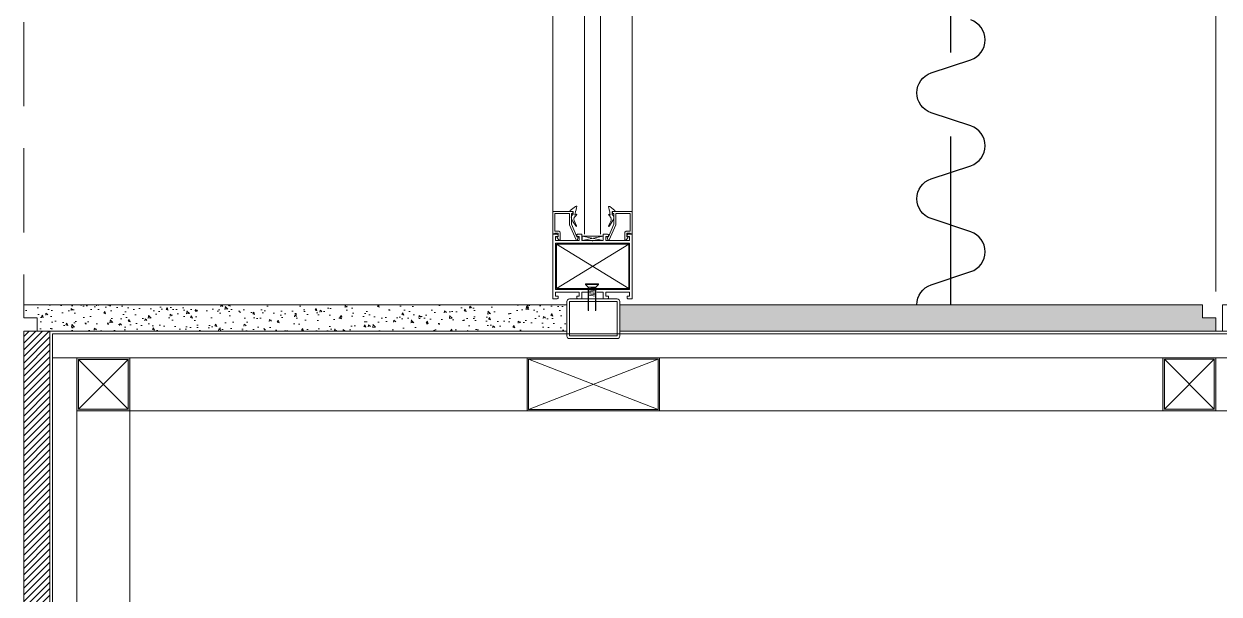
# Model space of a CAD drawing. Header units: centimetres. Extents: x 5488 to 20269, y -31398 to -19684.
# Drawn here: x 17131.7 to 17221.9, y -23980.9 to -23937.8 of the extents above; entities that cross this region are included whole.
import ezdxf

# ---------------------------------------------------------------- set-up
doc = ezdxf.new("R2010")
doc.units = ezdxf.units.CM
doc.linetypes.add('HIDDEN', pattern=[9.525, 6.35, -3.175])
doc.linetypes.add('HIDDENX2', pattern=[19.05, 12.7, -6.35])
doc.layers.add('0-LNS-VLF-PERDE', color=10, linetype='Continuous')
for name, color, linetype, lineweight in [('xxx_Auto_Dograma_Metal', 157, 'Continuous', 0), ('xxx_Auto_Element_Dograma Cam', 140, 'Continuous', 9), ('xxx_Auto_Element_Dograma Metal', 211, 'Continuous', 20), ('xxx_Auto_Kaplama_Ahşap', 34, 'Continuous', 0), ('xxx_Auto_Kaplama_Ahşap Tarama', 16, 'Continuous', 5), ('xxx_Auto_Kaplama_Aluminyum', 133, 'Continuous', 13), ('xxx_Auto_Kaplama_Mermer', 43, 'Continuous', 13), ('xxx_Auto_Kaplama_Siva Sap', 253, 'Continuous', 13), ('xxx_Auto_Kaplama_Tavan Alcipan', 8, 'Continuous', 13), ('xxx_Auto_Konstruksiyon_Metal', 141, 'Continuous', 0), ('xxx_Auto_Merdiven_Merdiven', 163, 'Continuous', 15), ('xxx_Auto_Mobilya_Ahsap', 34, 'Continuous', 20), ('xxx_Auto_Tefris_Silik', 252, 'Continuous', 13)]:
    doc.layers.add(name, color=color, linetype=linetype, lineweight=lineweight)
doc.layers.add('xxx_Auto_Kaplama_Mermer Tarama', color=7, linetype='Continuous', lineweight=0, true_color=0xadadad)
pattern_1 = [(320, (37552.2731, -18058.2614), (-0.15939086, -1.82184669), [0.1905, -2.0955]), (265, (37552.273, -18058.2614), (1.91056845, 0.35243421), [0.1524, -1.67640584]), (10.451445, (37552.2598, -18058.4133), (1.75117752, -1.46941247), [0.16190009, -1.78090245]), (316.1842, (37552.781, -18058.2614), (-0.42042328, -2.7107904), [0.28575, -3.14325]), (6.635558, (37552.746, -18058.4873), (2.47426125, -2.37404134), [0.24285023, -2.67135608]), (261.184151, (37552.781, -18058.2614), (2.47426125, -2.37404134), [0.22859967, -2.51459732]), (291, (37552.6541, -18058.5154), (-1.02265198, -1.51614391), [0.1905, -2.0955]), (236, (37552.654, -18058.5154), (1.84187966, -0.61802028), [0.1524, -1.6764]), (341.451445, (37552.5689, -18058.6418), (0.81922769, -2.1341642), [0.16190009, -1.78089938]), (307.5, (37552.2731, -18058.26144), (0.845550389, -0.030886033), [0, -1.65608, 0, -1.7018, 0, -1.68275]), (277.5, (37552.2731, -18058.2614), (1.00180575, -0.668196625), [0, -0.97028, 0, -1.61798, 0, -0.64135]), (237.5, (37552.2731, -18057.695), (-0.05728744, -1.355905952), [0, -0.635, 0, -1.9812, 0, -2.6289]), (227.5, (37552.2731, -18057.441), (0.25426491, -1.481291814), [0, -0.8255, 0, -1.31572, 0, -1.8669])]

# ---------------------------------------------------------------- blocks, each defined once
blk = doc.blocks.new('A$Cb3d25d0a')
at = {"layer": 'xxx_Auto_Konstruksiyon_Metal', "lineweight": 20}
h = blk.add_hatch(color=256, dxfattribs=at)
h.dxf.hatch_style = 1
h.paths.add_polyline_path([(2, 2), (2, -2), (-2, -2), (-2, 2)])
h.paths.add_polyline_path([(1.883, 1.883), (-1.883, 1.883), (-1.883, -1.883), (1.883, -1.883)], flags=16)
for points in [[(2, -2), (2, 2), (-2, 2), (-2, -2)], [(1.883, -1.883), (1.883, 1.883), (-1.883, 1.883), (-1.883, -1.883)]]:
    blk.add_lwpolyline(points, close=True, dxfattribs=at)
for points in [[(1.883, -1.883), (-1.883, 1.883)], [(1.883, 1.883), (-1.883, -1.883)]]:
    blk.add_lwpolyline(points, dxfattribs=at)
blk = doc.blocks.new('*U64')
at = {"layer": 'xxx_Auto_Konstruksiyon_Metal', "color": 0}
blk.add_blockref('A$Cb3d25d0a', (0, 0), dxfattribs=at)
blk = doc.blocks.new('*U65')
at = {"layer": 'xxx_Auto_Kaplama_Ahşap', "color": 0, "linetype": 'ByBlock', "lineweight": -2, "transparency": 16777216}
blk.add_blockref('*U64', (0, 0), dxfattribs=at)
blk = doc.blocks.new('*U66')
at = {"layer": 'xxx_Auto_Konstruksiyon_Metal', "color": 0}
blk.add_blockref('A$Cb3d25d0a', (0, 0), dxfattribs=at)
blk = doc.blocks.new('*U67')
at = {"layer": 'xxx_Auto_Kaplama_Ahşap', "color": 0, "linetype": 'ByBlock', "lineweight": -2, "transparency": 16777216}
blk.add_blockref('*U66', (0, 0), dxfattribs=at)
blk = doc.blocks.new('2411-X')
for p, q in [((3.1, 19.8), (4.8, 21.6)), ((4.1, 19.2), (3.1, 19.8)), ((4.1, 19.2), (4.1, 16.5)), ((5.6, 16), (5.6, 21.2)), ((17.5, 21.5), (12.5, 10.05)), ((18, 19.2), (14, 9.5)), ((19, 19.2), (18, 19.2)), ((19, 19.2), (18.5, 21.5)), ((1.5, 17), (0, 17)), ((0, 17), (0, 0)), ((1.5, 16.5), (1.5, 17)), ((4.1, 16.5), (1.5, 16.5)), ((1.5, 1.5), (1.5, 15)), ((1.5, 15), (4.6, 15)), ((12.5, 9.5), (12.5, 10.05)), ((12.5, 9.5), (12.5, 1.5)), ((14, 1.5), (14, 9.5)), ((0, 0), (15, 0)), ((12.5, 1.5), (1.5, 1.5)), ((15, 1.5), (14, 1.5)), ((15, 1.5), (15, 0))]:
    blk.add_line(p, q)
for centre, radius, start, end in [((5.1, 21.2), 0.498, 359.47677, 127.39313), ((18, 21.5), 0.5, 0, 180), ((4.6, 16), 1, 270, 0)]:
    blk.add_arc(centre, radius, start, end)
blk = doc.blocks.new('Alm frame 1')
at = {"layer": 'xxx_Auto_Element_Dograma Metal'}
for p, q in [((5460.98, -20303.608), (5457.632, -20298.162)), ((5457.632, -20303.608), (5460.98, -20298.162)), ((5457.719, -20300.675), (5455.939, -20300.675)), ((5457.719, -20300.635), (5455.969, -20300.635)), ((5457.048, -20300.635), (5457.128, -20301.235)), ((5457.149, -20300.635), (5457.229, -20301.235)), ((5457.236, -20300.635), (5457.316, -20301.235)), ((5457.337, -20300.635), (5457.417, -20301.235)), ((5457.438, -20300.635), (5457.518, -20301.235)), ((5457.538, -20300.635), (5457.619, -20301.235)), ((5457.639, -20300.635), (5457.719, -20301.235)), ((5457.919, -20300.435), (5457.719, -20300.635)), ((5457.719, -20301.235), (5457.719, -20300.635)), ((5457.919, -20300.435), (5457.919, -20301.435)), ((5457.919, -20300.435), (5457.969, -20300.435)), ((5457.969, -20300.435), (5457.969, -20301.435)), ((5461.248, -20301.676), (5461.248, -20300.102)), ((5461.248, -20301.676), (5461.584, -20300.102)), ((5461.584, -20301.676), (5461.248, -20300.102)), ((5461.584, -20300.102), (5461.248, -20300.102)), ((5461.584, -20301.676), (5461.584, -20300.102)), ((5457.719, -20301.195), (5455.939, -20301.195)), ((5457.719, -20301.235), (5455.969, -20301.235)), ((5457.919, -20301.435), (5457.719, -20301.235)), ((5457.919, -20301.435), (5457.969, -20301.435)), ((5461.248, -20301.676), (5461.584, -20301.676))]:
    blk.add_line(p, q, dxfattribs=at)
blk.add_lwpolyline([(5457.339, -20301.278), (5457.339, -20301.691), (5456.839, -20301.691), (5456.839, -20301.991, 0.414214), (5456.939, -20302.091), (5457.039, -20302.091), (5457.039, -20301.891), (5457.339, -20301.891), (5457.339, -20303.691), (5457.039, -20303.691), (5457.039, -20303.491), (5456.939, -20303.491, 0.414214), (5456.839, -20303.591), (5456.839, -20303.891), (5459.289, -20303.891), (5461.739, -20303.891), (5461.739, -20303.591, 0.414214), (5461.639, -20303.491), (5461.539, -20303.491), (5461.539, -20303.691), (5461.239, -20303.691), (5461.239, -20301.891), (5461.539, -20301.891), (5461.539, -20302.091), (5461.639, -20302.091, 0.414214), (5461.739, -20301.991), (5461.739, -20301.691), (5461.239, -20301.691), (5461.239, -20300.921), (5461.209, -20300.891), (5461.239, -20300.861), (5461.239, -20300.091), (5461.739, -20300.091), (5461.739, -20299.791, 0.414214), (5461.639, -20299.691), (5461.539, -20299.691), (5461.539, -20299.891), (5461.239, -20299.891), (5461.239, -20298.091), (5461.539, -20298.091), (5461.539, -20298.291), (5461.639, -20298.291, 0.414214), (5461.739, -20298.191), (5461.739, -20297.891), (5459.289, -20297.891), (5456.839, -20297.891), (5456.839, -20298.191, 0.414214), (5456.939, -20298.291), (5457.039, -20298.291), (5457.039, -20298.091), (5457.339, -20298.091), (5457.339, -20299.891), (5457.039, -20299.891), (5457.039, -20299.691), (5456.939, -20299.691, 0.414214), (5456.839, -20299.791), (5456.839, -20300.091), (5457.339, -20300.091), (5457.339, -20300.573)], format="xyb", dxfattribs=at)
blk.add_lwpolyline([(5457.539, -20301.425), (5457.539, -20303.691), (5459.289, -20303.691), (5461.039, -20303.691), (5461.039, -20300.891), (5461.039, -20298.091), (5459.289, -20298.091), (5457.539, -20298.091), (5457.539, -20301.425)], dxfattribs=at)
blk.add_lwpolyline([(5456.839, -20299.032, 0.414214), (5456.639, -20298.832), (5454.039, -20298.832, 0.414214), (5453.839, -20299.032), (5453.839, -20302.632, 0.414214), (5454.039, -20302.832), (5456.639, -20302.832, 0.414214), (5456.839, -20302.632)], format="xyb", close=True, dxfattribs=at)
for points in [[(5460.98, -20298.162), (5457.632, -20298.162), (5457.632, -20303.608), (5460.98, -20303.608)], [(5456.639, -20299.032), (5456.639, -20302.632), (5454.039, -20302.632), (5454.039, -20299.032)], [(5463.094, -20299.3), (5462.994, -20299.28), (5462.834, -20299.32), (5462.674, -20299.4), (5462.344, -20299.62), (5462.304, -20299.66), (5462.324, -20299.68), (5462.344, -20299.68), (5462.754, -20299.49), (5462.854, -20299.48), (5462.974, -20299.51), (5463.024, -20299.56), (5463.074, -20299.59), (5463.114, -20299.64), (5463.154, -20299.67), (5463.204, -20299.69), (5463.224, -20299.67), (5463.204, -20299.64), (5463.174, -20299.61), (5463.164, -20299.58), (5463.174, -20299.56), (5463.284, -20299.58), (5463.424, -20299.6), (5463.564, -20299.64), (5463.724, -20299.67), (5463.774, -20299.69), (5463.804, -20299.69), (5463.824, -20299.67), (5463.824, -20299.64), (5463.804, -20299.6), (5463.504, -20299.2), (5463.444, -20299.2), (5463.444, -20299.42), (5463.224, -20299.42), (5463.124, -20299.33), (5463.114, -20299.32)], [(5463.1, -20302.479), (5463, -20302.499), (5462.84, -20302.459), (5462.68, -20302.379), (5462.35, -20302.159), (5462.31, -20302.119), (5462.33, -20302.099), (5462.35, -20302.099), (5462.76, -20302.289), (5462.86, -20302.299), (5462.98, -20302.269), (5463.03, -20302.219), (5463.08, -20302.189), (5463.12, -20302.139), (5463.16, -20302.109), (5463.21, -20302.089), (5463.23, -20302.109), (5463.21, -20302.139), (5463.18, -20302.169), (5463.17, -20302.199), (5463.18, -20302.219), (5463.29, -20302.199), (5463.43, -20302.179), (5463.57, -20302.139), (5463.73, -20302.109), (5463.78, -20302.089), (5463.81, -20302.089), (5463.83, -20302.109), (5463.83, -20302.139), (5463.81, -20302.179), (5463.51, -20302.579), (5463.45, -20302.579), (5463.45, -20302.359), (5463.23, -20302.359), (5463.13, -20302.449), (5463.12, -20302.459)]]:
    blk.add_lwpolyline(points, close=True, dxfattribs=at)
at = {"layer": 'xxx_Auto_Element_Dograma Metal', "rotation": 90}
for p, xscale, yscale, zscale in [((5463.444, -20297.891, -0.3), -0.1000000000058208, 0.0999999999985448, 0.1000000000000227), ((5463.444, -20303.891, -0.3), 0.1000000000058208, 0.1000000000058208, 0.1000000000058208)]:
    blk.add_blockref('2411-X', p, dxfattribs=dict(at, xscale=xscale, yscale=yscale, zscale=zscale))
blk = doc.blocks.new('4X10 PROFİL')
at = {"layer": 'xxx_Auto_Konstruksiyon_Metal'}
h = blk.add_hatch(color=256, dxfattribs=at)
h.dxf.hatch_style = 1
h.paths.add_polyline_path([(6769.83, -31068.34), (6669.83, -31068.34), (6669.83, -31108.34), (6769.83, -31108.34)])
h.paths.add_polyline_path([(6768.83, -31107.34), (6670.83, -31107.34), (6670.83, -31069.34), (6768.83, -31069.34)], flags=16)
for p, q in [((6670.83, -31069.34), (6768.83, -31107.34)), ((6768.83, -31069.34), (6670.83, -31107.34))]:
    blk.add_line(p, q, dxfattribs=at)
for points in [[(6669.83, -31068.34), (6769.83, -31068.34), (6769.83, -31108.34), (6669.83, -31108.34)], [(6670.83, -31069.34), (6768.83, -31069.34), (6768.83, -31107.34), (6670.83, -31107.34)]]:
    blk.add_lwpolyline(points, close=True, dxfattribs=at)
blk = doc.blocks.new('*U53')
at = {"layer": '0-LNS-VLF-PERDE', "ltscale": 4}
blk.add_lwpolyline([(-167.484, 3.419, 0.322823), (-165.984, 4.5), (-164.984, 7.5, -0.720759), (-161.984, 7.5), (-160.984, 4.5, 0.720759), (-157.984, 4.5), (-156.984, 7.5, -0.322823), (-155.484, 8.581, -0.322823), (-153.984, 7.5), (-152.984, 4.5, 0.720759), (-149.984, 4.5), (-148.984, 7.5, -0.720759), (-145.984, 7.5)], format="xyb", dxfattribs=at)
at = {"layer": '0-LNS-VLF-PERDE', "linetype": 'HIDDENX2'}
blk.add_lwpolyline([(-167.484, 6), (653.954, 6)], dxfattribs=at)

msp = doc.modelspace()

# ---------------------------------------------------------------- hatches: boundary and pattern name
at = {"layer": 'xxx_Auto_Kaplama_Ahşap Tarama'}
h = msp.add_hatch(dxfattribs=at)
h.set_pattern_fill('JIS_WOOD', color=256, scale=0.5)
h.set_pattern_definition([(45, (16864.75733, -21696.3355), (-0.25, 0.25), [])])
h.paths.add_polyline_path([(17131.679, -24009.01), (17133.649, -24009.01), (17133.649, -23961.01), (17131.679, -23961.01)])
at = {"layer": 'xxx_Auto_Kaplama_Mermer Tarama'}
h = msp.add_hatch(dxfattribs=at)
h.set_pattern_fill('AR-CONC', color=241, scale=0.01, angle=-90)
h.set_pattern_definition(pattern_1)
h.paths.add_polyline_path([(17172.679, -23959.01), (17172.679, -23961.007), (17133.649, -23961.008), (17132.679, -23961.009), (17132.679, -23960.01), (17131.679, -23960.01), (17131.679, -23959.01)])
h = msp.add_hatch(dxfattribs=at)
h.set_pattern_fill('AR-CONC', color=241, scale=0.01, angle=-90)
h.set_pattern_definition(pattern_1)
h.paths.add_polyline_path([(17220.679, -23959.01), (17220.679, -23960.01), (17221.679, -23960.01), (17221.679, -23961.006), (17176.679, -23961.007), (17176.679, -23959.01)])

# ---------------------------------------------------------------- linework, layer by layer
at = {"layer": 'xxx_Auto_Dograma_Metal'}
for p, q in [((17171.62, -23859.94, -0.6), (17171.622, -23951.963, -0.3)), ((17177.62, -23859.94, -0.6), (17177.622, -23951.963, -0.3))]:
    msp.add_line(p, q, dxfattribs=at)
at = {"layer": 'xxx_Auto_Element_Dograma Cam'}
for p, q in [((17174.022, -23858.08, -0.3), (17174.022, -23953.673, -0.3)), ((17175.222, -23953.673, -0.3), (17175.222, -23858.08, -0.3))]:
    msp.add_line(p, q, dxfattribs=at)
at = {"layer": 'xxx_Auto_Kaplama_Ahşap'}
msp.add_lwpolyline([(17133.649, -24009.01), (17133.649, -23961.01), (17131.679, -23961.01), (17131.679, -24009.01)], close=True, dxfattribs=at)
at = {"layer": 'xxx_Auto_Kaplama_Mermer'}
for points in [[(17172.679, -23961.01), (17132.679, -23961.01), (17132.679, -23960.01), (17131.679, -23960.01), (17131.679, -23959.01), (17172.679, -23959.01)], [(17176.679, -23961.01), (17221.679, -23961.01), (17221.679, -23960.01), (17220.679, -23960.01), (17220.679, -23959.01), (17176.679, -23959.01)]]:
    msp.add_lwpolyline(points, close=True, dxfattribs=at)
at = {"layer": 'xxx_Auto_Kaplama_Siva Sap'}
msp.add_lwpolyline([(17135.679, -24028.099), (17135.679, -23963.015), (17133.849, -23963.015), (17133.849, -24028.099)], dxfattribs=at)
at = {"layer": 'xxx_Auto_Kaplama_Tavan Alcipan'}
msp.add_lwpolyline([(17133.849, -23961.21), (17342.185, -23961.21), (17342.185, -23963.015), (17133.849, -23963.015)], close=True, dxfattribs=at)
at = {"layer": 'xxx_Auto_Konstruksiyon_Metal'}
msp.add_lwpolyline([(17302.979, -24041.169), (17338.185, -24041.169), (17338.185, -23967.012), (17139.679, -23967.012), (17139.679, -24041.169), (17170.443, -24041.169), (17170.443, -23985.71)], dxfattribs=at)
at = {"layer": 'xxx_Auto_Merdiven_Merdiven'}
msp.add_lwpolyline([(17221.679, -23136.572), (17221.679, -23958.01)], dxfattribs=at)
at = {"layer": 'xxx_Auto_Mobilya_Ahsap'}
msp.add_lwpolyline([(17220.816, -23961.01), (17233.975, -23961.01), (17233.975, -23960.21), (17231.675, -23960.21), (17231.675, -23959.01), (17222.179, -23959.01), (17222.179, -23961.01)], dxfattribs=at)
at = {"layer": 'xxx_Auto_Tefris_Silik', "linetype": 'HIDDEN'}
msp.add_lwpolyline([(17131.679, -23137.572), (17131.679, -23959.01)], dxfattribs=at)

# ---------------------------------------------------------------- block references
at = {"xscale": -1, "rotation": 270}
msp.add_blockref('*U53', (17195.68, -23791.526), dxfattribs=at)
at = {"layer": 'xxx_Auto_Kaplama_Ahşap', "xscale": -1, "rotation": 180}
for name in ['*U65', '*U67']:
    msp.add_blockref(name, (17219.679, -23965.012), dxfattribs=at)
at = {"layer": 'xxx_Auto_Kaplama_Aluminyum', "xscale": -1, "rotation": 270}
msp.add_blockref('Alm frame 1', (37475.511, -29415.408), dxfattribs=at)
at = {"layer": 'xxx_Auto_Konstruksiyon_Metal', "color": 0, "xscale": -1, "rotation": 180}
msp.add_blockref('A$Cb3d25d0a', (17137.679, -23965.015), dxfattribs=at)
at = {"layer": 'xxx_Auto_Mobilya_Ahsap', "xscale": -0.1, "yscale": 0.1, "zscale": 0.1, "rotation": 180}
msp.add_blockref('4X10 PROFİL', (16502.696, -27073.847), dxfattribs=at)

doc.saveas('drawing.dxf')
